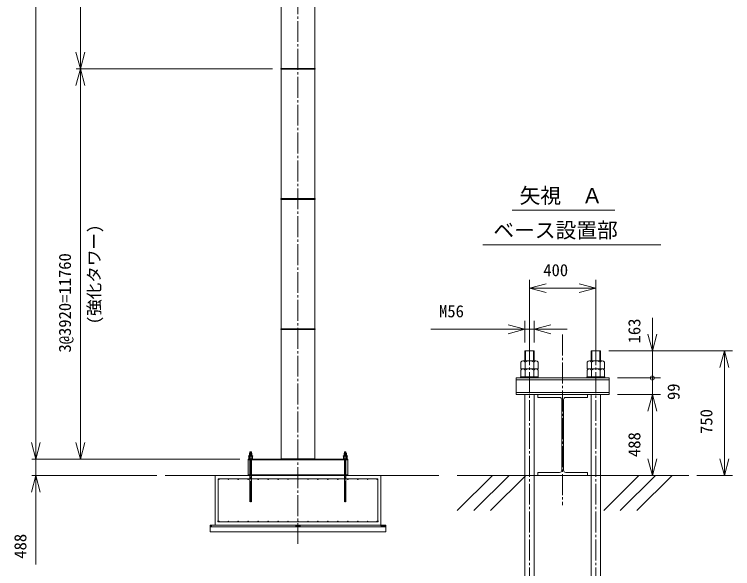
# Model space of a CAD drawing. Units: millimetres, scale not verified. Extents: x -21927 to 21954, y -30883 to 34156.
# Drawn here: x -21926 to -289, y -17111 to -416 of the extents above; entities that cross this region are included whole.
import ezdxf
from ezdxf.enums import TextEntityAlignment as Align

# ---------------------------------------------------------------- set-up
doc = ezdxf.new("R2010")
doc.units = ezdxf.units.MM
doc.header["$LTSCALE"] = 70
doc.linetypes.add('CHAIN2', pattern=[12, 9, -1, 1, -1])
for name, color, linetype, lineweight in [('0-3_05 寸法', 7, 'Continuous', 18), ('0-4_12 当社中心線', 3, 'CHAIN2', 18), ('0-5_20 躯体・土木、外形線', 1, 'Continuous', 18), ('0-6_10 当社外形線', 3, 'Continuous', 18)]:
    doc.layers.add(name, color=color, linetype=linetype, lineweight=lineweight)
doc.styles.add('ＭＳ ゴシック', font='')
doc.styles.get('ＭＳ ゴシック').set_extended_font_data('MS Gothic')

msp = doc.modelspace()

# ---------------------------------------------------------------- linework, layer by layer
at = {"layer": '0-3_05 寸法'}
for p, q in [((-21279.22, 15084.48), (-21279.22, -13315.52)), ((-19936.54, -1555.52), (-19936.54, 15084.48)), ((-19936.54, -2055.52), (-19936.54, -1555.52)), ((-14151.68, -2055.52), (-20061.54, -2055.52)), ((-14151.68, -2055.52), (-20061.54, -2055.52)), ((-19936.54, -2055.52), (-19936.54, -2555.52)), ((-19936.54, -13315.52), (-19936.54, -2555.52)), ((-6926.46, -6317.92), (-3834.69, -6317.92)), ((-7812.15, -7359.59), (-2447.74, -7359.59)), ((-6409.86, -10528.52), (-6409.86, -8413.03)), ((-4409.86, -10528.52), (-4409.86, -8413.03)), ((-6409.86, -8663.03), (-5909.86, -8663.03)), ((-5909.86, -8663.03), (-4909.86, -8663.03)), ((-4409.86, -8663.03), (-4909.86, -8663.03)), ((-6549.86, -10303.52), (-6549.86, -9651.04)), ((-6269.86, -10303.52), (-6269.86, -9651.04)), ((-2708.03, -10053.52), (-2708.03, -9553.52)), ((-7049.86, -9901.04), (-9383.2, -9901.04)), ((-6549.86, -9901.04), (-7049.86, -9901.04)), ((-6269.86, -9901.04), (-6549.86, -9901.04)), ((-6269.86, -9901.04), (-5769.86, -9901.04)), ((-5769.86, -9901.04), (-5269.86, -9901.04)), ((-2708.03, -10553.52), (-2708.03, -10053.52)), ((-4019.86, -10553.52), (-2458.03, -10553.52)), ((-4019.86, -10553.52), (-289.25, -10553.52)), ((-2708.03, -11368.52), (-2708.03, -10553.52)), ((-539.25, -10553.52), (-539.25, -11053.52)), ((-2708.03, -11368.52), (-2708.03, -10868.52)), ((-539.25, -11053.52), (-539.25, -13803.52)), ((-3754.86, -11368.52), (-2458.03, -11368.52)), ((-3754.86, -11368.52), (-2458.03, -11368.52)), ((-2708.03, -11368.52), (-2708.03, -11868.52)), ((-2708.03, -11863.52), (-2708.03, -11368.52)), ((-3754.86, -11863.52), (-2458.03, -11863.52)), ((-3754.86, -11863.52), (-2458.03, -11863.52)), ((-2708.03, -11863.52), (-2708.03, -12363.52)), ((-2708.03, -11863.52), (-2708.03, -12363.52)), ((-2708.03, -13803.52), (-2708.03, -12363.52)), ((-2708.03, -12363.52), (-2708.03, -12863.52)), ((-21279.22, -13315.52), (-21279.22, -12815.52)), ((-21279.22, -13815.52), (-21279.22, -13315.52)), ((-21279.22, -13815.52), (-21279.22, -13315.52)), ((-19936.54, -13815.52), (-19936.54, -13315.52)), ((-15132.68, -13815.52), (-21404.22, -13815.52)), ((-15132.68, -13815.52), (-21404.22, -13815.52)), ((-21279.22, -13815.52), (-21279.22, -14303.52)), ((-15132.68, -13815.52), (-20061.54, -13815.52)), ((-2708.03, -14303.52), (-2708.03, -13803.52)), ((-539.25, -14303.52), (-539.25, -13803.52)), ((-17632.68, -14303.52), (-21404.22, -14303.52)), ((-21279.22, -14303.52), (-21279.22, -14803.52)), ((-4019.86, -14303.52), (-2458.03, -14303.52)), ((-1363.47, -14303.52), (-289.25, -14303.52)), ((-21279.22, -14803.52), (-21279.22, -16986.85))]:
    msp.add_line(p, q, dxfattribs=at)
for points in [[(-19802.56, -1555.52), (-19936.54, -2055.52), (-20070.51, -1555.52)], [(-20070.51, -2555.52), (-19936.54, -2055.52), (-19802.56, -2555.52)], [(-5909.86, -8797), (-6409.86, -8663.03), (-5909.86, -8529.06)], [(-4909.86, -8529.06), (-4409.86, -8663.03), (-4909.86, -8797)], [(-7049.86, -9767.07), (-6549.86, -9901.04), (-7049.86, -10035.02)], [(-5769.86, -10035.02), (-6269.86, -9901.04), (-5769.86, -9767.07)], [(-2574.05, -10053.52), (-2708.03, -10553.52), (-2842, -10053.52)], [(-673.23, -11053.52), (-539.25, -10553.52), (-405.28, -11053.52)], [(-2842, -12363.52), (-2708.03, -11863.52), (-2574.05, -12363.52)], [(-2842, -12363.52), (-2708.03, -11863.52), (-2574.05, -12363.52)], [(-21145.24, -13315.52), (-21279.22, -13815.52), (-21413.19, -13315.52)], [(-21145.24, -13315.52), (-21279.22, -13815.52), (-21413.19, -13315.52)], [(-19802.56, -13315.52), (-19936.54, -13815.52), (-20070.51, -13315.52)], [(-2574.05, -13803.52), (-2708.03, -14303.52), (-2842, -13803.52)], [(-405.28, -13803.52), (-539.25, -14303.52), (-673.23, -13803.52)], [(-21413.19, -14803.52), (-21279.22, -14303.52), (-21145.24, -14803.52)]]:
    msp.add_lwpolyline(points, dxfattribs=at)
msp.add_circle((-2708.03, -11368.52), 62.5, dxfattribs=at)
msp.add_circle((-2708.03, -11368.52), 62.5, dxfattribs=at)
at = {"layer": '0-4_12 当社中心線'}
for p, q in [((-13382.68, -16367.82), (-13382.68, 17167.27)), ((-5409.86, -10063.52), (-5409.86, -15203.52)), ((-6409.86, -18543.52), (-6409.86, -10553.52)), ((-4409.86, -18543.52), (-4409.86, -10553.52)), ((-14807.68, -15108.52), (-14807.68, -13593.52)), ((-11957.68, -15108.52), (-11957.68, -13593.52))]:
    msp.add_line(p, q, dxfattribs=at)
at = {"layer": '0-5_20 躯体・土木、外形線'}
for p, q in [((-17382.68, -14303.52), (-9143.22, -14303.52)), ((-15883.17, -14303.52), (-14857.68, -14303.52)), ((-15882.19, -15803.52), (-15882.19, -14303.52)), ((-15782.19, -15687.52), (-15782.19, -14419.52)), ((-10998.19, -14403.52), (-15766.19, -14403.52)), ((-10882.19, -14303.52), (-11907.68, -14303.52)), ((-10982.19, -15687.52), (-10982.19, -14419.52)), ((-10882.19, -15803.52), (-10882.19, -14303.52)), ((-6159.86, -14303.52), (-8584.46, -14303.52)), ((-7523.8, -14303.52), (-8584.46, -15364.18)), ((-7023.8, -14303.52), (-8084.46, -15364.18)), ((-6523.8, -14303.52), (-7584.46, -15364.18)), ((-1613.47, -14303.52), (-4659.86, -14303.52)), ((-3113.47, -14303.52), (-4174.13, -15364.18)), ((-2613.47, -14303.52), (-3674.13, -15364.18)), ((-2113.47, -14303.52), (-3174.13, -15364.18)), ((-10982.19, -15703.52), (-15782.19, -15703.52)), ((-10732.19, -15803.52), (-16032.19, -15803.52)), ((-16032.19, -15803.52), (-16032.19, -16003.52)), ((-10732.19, -15853.52), (-16032.19, -15853.52)), ((-10732.19, -16003.52), (-16032.19, -16003.52)), ((-10732.19, -15803.52), (-10732.19, -16003.52))]:
    msp.add_line(p, q, dxfattribs=at)
for centre, radius in [((-15766.19, -14419.52), 8), ((-15482.19, -14419.52), 8), ((-15182.19, -14419.52), 8), ((-14882.19, -14419.52), 8), ((-14582.19, -14419.52), 8), ((-14282.19, -14419.52), 8), ((-13982.19, -14419.52), 8), ((-13682.19, -14419.52), 8), ((-13382.19, -14419.52), 8), ((-13082.19, -14419.52), 8), ((-12782.19, -14419.52), 8), ((-12482.19, -14419.52), 8), ((-12182.19, -14419.52), 8), ((-11882.19, -14419.52), 8), ((-11582.19, -14419.52), 8), ((-11282.19, -14419.52), 8), ((-10998.19, -14419.52), 8), ((-15766.19, -15687.52), 8), ((-15482.19, -15687.52), 8), ((-15482.19, -15687.52), 8), ((-15182.19, -15687.52), 8), ((-14882.19, -15687.52), 8), ((-14882.19, -15687.52), 8), ((-14582.19, -15687.52), 8), ((-14282.19, -15687.52), 8), ((-13982.19, -15687.52), 8), ((-13682.19, -15687.52), 8), ((-13382.19, -15687.52), 8), ((-13082.19, -15687.52), 8), ((-12782.19, -15687.52), 8), ((-12482.19, -15687.52), 8), ((-12182.19, -15687.52), 8), ((-11882.19, -15687.52), 8), ((-11582.19, -15687.52), 8), ((-11282.19, -15687.52), 8), ((-10998.19, -15687.52), 8), ((-16024.62, -15808.57), 2.5), ((-16024.18, -15824.07), 2.5), ((-16022.85, -15837.36), 2.5), ((-16014.87, -15816.1), 2.5), ((-16013.98, -15829.83), 2.5), ((-16013.1, -15843.57), 2.5), ((-16006.89, -15809.01), 2.5), ((-16002.45, -15822.75), 2.5), ((-16001.57, -15836.92), 2.5), ((-15994.47, -15809.9), 2.5), ((-15988.26, -15828.06), 2.5), ((-13443.86, -15810.86), 2.5), ((-13443.42, -15826.36), 2.5), ((-13442.09, -15839.65), 2.5), ((-13434.11, -15818.39), 2.5), ((-13433.22, -15832.12), 2.5), ((-13432.34, -15845.86), 2.5), ((-13426.13, -15811.3), 2.5), ((-13421.69, -15825.04), 2.5), ((-13420.81, -15839.21), 2.5), ((-13413.71, -15812.19), 2.5), ((-13407.5, -15830.35), 2.5), ((-13395.6, -15811.75), 2.5), ((-13395.15, -15827.26), 2.5), ((-13393.82, -15840.55), 2.5), ((-13385.84, -15819.28), 2.5), ((-13384.95, -15833.02), 2.5), ((-13384.07, -15846.75), 2.5), ((-13377.86, -15812.2), 2.5), ((-13373.43, -15825.93), 2.5), ((-13372.54, -15840.1), 2.5), ((-13365.44, -15813.08), 2.5), ((-13359.24, -15831.24), 2.5), ((-13347.33, -15812.65), 2.5), ((-13346.89, -15828.15), 2.5), ((-13345.56, -15841.44), 2.5), ((-13337.57, -15820.18), 2.5), ((-13336.69, -15833.91), 2.5), ((-13335.8, -15847.64), 2.5), ((-13329.59, -15813.09), 2.5), ((-13325.16, -15826.82), 2.5), ((-13324.27, -15841), 2.5), ((-13317.18, -15813.97), 2.5), ((-13310.97, -15832.14), 2.5), ((-10885.76, -15815.92), 2.5), ((-10885.31, -15831.42), 2.5), ((-10883.98, -15844.71), 2.5), ((-10876, -15823.45), 2.5), ((-10875.11, -15837.18), 2.5), ((-10874.23, -15850.91), 2.5), ((-10868.02, -15816.36), 2.5), ((-10863.59, -15830.09), 2.5), ((-10862.7, -15844.27), 2.5), ((-10855.6, -15817.24), 2.5), ((-10849.4, -15835.41), 2.5), ((-10836.06, -15813.37), 2.5), ((-10835.62, -15828.87), 2.5), ((-10834.29, -15842.16), 2.5), ((-10826.31, -15820.9), 2.5), ((-10825.42, -15834.63), 2.5), ((-10824.54, -15848.37), 2.5), ((-10818.33, -15813.81), 2.5), ((-10813.89, -15827.55), 2.5), ((-10813.01, -15841.72), 2.5), ((-10805.91, -15814.7), 2.5), ((-10799.7, -15832.86), 2.5), ((-10783.83, -15812.1), 2.5), ((-10783.38, -15827.6), 2.5), ((-10782.05, -15840.89), 2.5), ((-10774.07, -15819.63), 2.5), ((-10773.18, -15833.36), 2.5), ((-10772.3, -15847.09), 2.5), ((-10766.09, -15812.54), 2.5), ((-10761.65, -15826.27), 2.5), ((-10760.77, -15840.45), 2.5), ((-10753.67, -15813.43), 2.5)]:
    msp.add_circle(centre, radius, dxfattribs=at)
for centre, start, end in [((-15766.19, -14419.52), 90, 180), ((-10998.19, -14419.52), 0, 90), ((-15782.19, -15687.52), 90, 270), ((-10982.19, -15687.52), 270, 90)]:
    msp.add_arc(centre, 16, start, end, dxfattribs=at)
at = {"layer": '0-6_10 当社外形線'}
for p, q in [((-13890.68, 3812.48), (-13890.68, -2043.52)), ((-12874.68, -2043.52), (-12874.68, 3812.48)), ((-12863.68, -2043.52), (-13901.68, -2043.52)), ((-13901.68, -2043.52), (-13901.68, -2055.52)), ((-12863.68, -2055.52), (-13901.68, -2055.52)), ((-12863.68, -2055.52), (-13901.68, -2055.52)), ((-13901.68, -2067.52), (-13901.68, -2055.52)), ((-12863.68, -2067.52), (-13901.68, -2067.52)), ((-13890.68, -2067.52), (-13890.68, -5963.52)), ((-12874.68, -5963.52), (-12874.68, -2067.52)), ((-12863.68, -2043.52), (-12863.68, -2055.52)), ((-12863.68, -2067.52), (-12863.68, -2055.52)), ((-12863.68, -5963.52), (-13901.68, -5963.52)), ((-13901.68, -5963.52), (-13901.68, -5975.52)), ((-12863.68, -5975.52), (-13901.68, -5975.52)), ((-13901.68, -5987.52), (-13901.68, -5975.52)), ((-12863.68, -5975.52), (-13901.68, -5975.52)), ((-12863.68, -5987.52), (-13901.68, -5987.52)), ((-13890.68, -5987.52), (-13890.68, -9883.52)), ((-12874.68, -9883.52), (-12874.68, -5987.52)), ((-12863.68, -5963.52), (-12863.68, -5975.52)), ((-12863.68, -5987.52), (-12863.68, -5975.52)), ((-12863.68, -9883.52), (-13901.68, -9883.52)), ((-13901.68, -9883.52), (-13901.68, -9895.52)), ((-12863.68, -9895.52), (-13901.68, -9895.52)), ((-13901.68, -9907.52), (-13901.68, -9895.52)), ((-12863.68, -9895.52), (-13901.68, -9895.52)), ((-12863.68, -9907.52), (-13901.68, -9907.52)), ((-13890.68, -9907.52), (-13890.68, -13803.52)), ((-12874.68, -13803.52), (-12874.68, -9907.52)), ((-12863.68, -9883.52), (-12863.68, -9895.52)), ((-12863.68, -9907.52), (-12863.68, -9895.52)), ((-6549.86, -10553.52), (-6549.86, -10853.52)), ((-6533.01, -10553.52), (-6533.01, -10853.52)), ((-6286.71, -10553.52), (-6286.71, -10853.52)), ((-4549.86, -10553.52), (-4549.86, -10853.52)), ((-4533.01, -10553.52), (-4533.01, -10853.52)), ((-4286.71, -10553.52), (-4286.71, -10853.52)), ((-6604.72, -10853.52), (-6215.01, -10853.52)), ((-6539.77, -10891.02), (-6539.77, -11093.52)), ((-6279.96, -10891.02), (-6279.96, -11093.52)), ((-4604.72, -10853.52), (-4215.01, -10853.52)), ((-4539.77, -10891.02), (-4539.77, -11093.52)), ((-4279.96, -10891.02), (-4279.96, -11093.52)), ((-6604.72, -11093.52), (-6215.01, -11093.52)), ((-6539.77, -11131.02), (-6539.77, -11333.52)), ((-6279.96, -11131.02), (-6279.96, -11333.52)), ((-4604.72, -11093.52), (-4215.01, -11093.52)), ((-4539.77, -11131.02), (-4539.77, -11333.52)), ((-4279.96, -11131.02), (-4279.96, -11333.52)), ((-6814.86, -11863.52), (-6814.86, -11368.52)), ((-6814.86, -11368.52), (-4004.86, -11368.52)), ((-6814.86, -11428.52), (-4004.86, -11428.52)), ((-6677.17, -11368.52), (-6677.17, -11333.52)), ((-6677.17, -11333.52), (-6142.56, -11333.52)), ((-6604.86, -11333.52), (-6214.86, -11333.52)), ((-6142.56, -11333.52), (-6142.56, -11368.52)), ((-4677.17, -11368.52), (-4677.17, -11333.52)), ((-4677.17, -11333.52), (-4142.56, -11333.52)), ((-4604.86, -11333.52), (-4214.86, -11333.52)), ((-4142.56, -11333.52), (-4142.56, -11368.52)), ((-4004.86, -11863.52), (-4004.86, -11368.52)), ((-4004.86, -11803.52), (-6814.86, -11803.52)), ((-4004.86, -11863.52), (-6814.86, -11863.52)), ((-6549.86, -18543.52), (-6549.86, -11863.52)), ((-6269.86, -11863.52), (-6269.86, -18543.52)), ((-4549.86, -11863.52), (-4549.86, -18543.52)), ((-4269.86, -18543.52), (-4269.86, -11863.52)), ((-5437.36, -12018.52), (-5437.36, -14148.52)), ((-5382.36, -12018.52), (-5382.36, -14148.52)), ((-14826.18, -13633.52), (-14826.18, -13593.52)), ((-14789.18, -13633.52), (-14789.18, -13593.52)), ((-14786.68, -13633.52), (-14786.68, -13593.52)), ((-11978.68, -13633.52), (-11978.68, -13593.52)), ((-11976.18, -13633.52), (-11976.18, -13593.52)), ((-11939.18, -13633.52), (-11939.18, -13593.52)), ((-14882.68, -13815.52), (-11882.68, -13815.52)), ((-14882.68, -14303.52), (-14882.68, -13815.52)), ((-14882.68, -13833.52), (-11882.68, -13833.52)), ((-14870.18, -13728.52), (-14870.18, -13716.52)), ((-14870.18, -13716.52), (-14745.18, -13716.52)), ((-14870.18, -13728.52), (-14745.18, -13728.52)), ((-14870.18, -13815.52), (-14870.18, -13803.52)), ((-14870.18, -13803.52), (-14745.18, -13803.52)), ((-14859.68, -13803.52), (-14859.68, -13728.52)), ((-14847.68, -13803.52), (-14847.68, -13728.52)), ((-14828.68, -13709.52), (-14828.68, -13633.52)), ((-14828.68, -15103.52), (-14828.68, -13815.52)), ((-14786.68, -13633.52), (-14786.68, -13709.52)), ((-14786.68, -13815.52), (-14786.68, -15103.52)), ((-14767.68, -13803.52), (-14767.68, -13728.52)), ((-14755.68, -13803.52), (-14755.68, -13728.52)), ((-14745.18, -13728.52), (-14745.18, -13716.52)), ((-12863.68, -13803.52), (-13901.68, -13803.52)), ((-13901.68, -13803.52), (-13901.68, -13815.52)), ((-12863.68, -13815.52), (-13901.68, -13815.52)), ((-12863.68, -13803.52), (-12863.68, -13815.52)), ((-12020.18, -13728.52), (-12020.18, -13716.52)), ((-11895.18, -13716.52), (-12020.18, -13716.52)), ((-11895.18, -13728.52), (-12020.18, -13728.52)), ((-11895.18, -13803.52), (-12020.18, -13803.52)), ((-12009.68, -13803.52), (-12009.68, -13728.52)), ((-11997.68, -13803.52), (-11997.68, -13728.52)), ((-11978.68, -13633.52), (-11978.68, -13709.52)), ((-11978.68, -13815.52), (-11978.68, -15103.52)), ((-11936.68, -13709.52), (-11936.68, -13633.52)), ((-11936.68, -15103.52), (-11936.68, -13815.52)), ((-11917.68, -13803.52), (-11917.68, -13728.52)), ((-11905.68, -13803.52), (-11905.68, -13728.52)), ((-11895.18, -13728.52), (-11895.18, -13716.52)), ((-11895.18, -13815.52), (-11895.18, -13803.52)), ((-11882.68, -13815.52), (-11882.68, -14303.52)), ((-14882.68, -14285.52), (-11882.68, -14285.52)), ((-14882.68, -14303.52), (-11882.68, -14303.52))]:
    msp.add_line(p, q, dxfattribs=at)
for points in [[(-6549.86, -10553.52), (-6269.86, -10553.52), (-6269.86, -10853.52)], [(-4549.86, -10553.52), (-4269.86, -10553.52), (-4269.86, -10853.52)], [(-6669.67, -10891.02), (-6669.67, -11093.52), (-6150.06, -11093.52), (-6150.06, -10891.02)], [(-4669.67, -10891.02), (-4669.67, -11093.52), (-4150.06, -11093.52), (-4150.06, -10891.02)], [(-6669.67, -11131.02), (-6669.67, -11333.52), (-6150.06, -11333.52), (-6150.06, -11131.02)], [(-4669.67, -11131.02), (-4669.67, -11333.52), (-4150.06, -11333.52), (-4150.06, -11131.02)], [(-4659.86, -11863.52), (-6159.86, -11863.52), (-6159.86, -11953.52), (-5502.36, -11953.52)], [(-4659.86, -11863.52), (-4659.86, -11953.52), (-5317.36, -11953.52)], [(-14828.68, -13633.52), (-14828.68, -13593.52), (-14786.68, -13593.52)], [(-11936.68, -13633.52), (-11936.68, -13593.52), (-11978.68, -13593.52)], [(-14870.18, -13815.52), (-14745.18, -13815.52), (-14745.18, -13803.52)], [(-14846.68, -13716.52), (-14846.68, -13709.52), (-14768.68, -13709.52), (-14768.68, -13716.52)], [(-14845.18, -13671.52), (-14845.18, -13633.52), (-14770.18, -13633.52), (-14770.18, -13671.52)], [(-14845.18, -13709.52), (-14845.18, -13671.52), (-14770.18, -13671.52), (-14770.18, -13709.52)], [(-11895.18, -13815.52), (-12020.18, -13815.52), (-12020.18, -13803.52)], [(-11918.68, -13716.52), (-11918.68, -13709.52), (-11996.68, -13709.52), (-11996.68, -13716.52)], [(-11920.18, -13671.52), (-11920.18, -13633.52), (-11995.18, -13633.52), (-11995.18, -13671.52)], [(-11920.18, -13709.52), (-11920.18, -13671.52), (-11995.18, -13671.52), (-11995.18, -13709.52)], [(-4659.86, -14303.52), (-6159.86, -14303.52), (-6159.86, -14213.52), (-5502.36, -14213.52)], [(-4659.86, -14303.52), (-4659.86, -14213.52), (-5317.36, -14213.52)]]:
    msp.add_lwpolyline(points, dxfattribs=at)
for centre, radius, start, end in [((-6604.72, -10928.52), 75, 30, 150), ((-6409.86, -11097.27), 243.75, 57.79577, 122.20423), ((-6215.01, -10928.52), 75, 30, 150), ((-4604.72, -10928.52), 75, 30, 150), ((-4409.86, -11097.27), 243.75, 57.79577, 122.20423), ((-4215.01, -10928.52), 75, 30, 150), ((-6604.72, -11168.52), 75, 30, 150), ((-6409.86, -11337.27), 243.75, 57.79577, 122.20423), ((-6215.01, -11168.52), 75, 30, 150), ((-4604.72, -11168.52), 75, 30, 150), ((-4409.86, -11337.27), 243.75, 57.79577, 122.20423), ((-4215.01, -11168.52), 75, 30, 150), ((-5502.36, -12018.52), 65, 0, 90), ((-5317.36, -12018.52), 65, 90, 180), ((-5502.36, -14148.52), 65, 270, 0), ((-5317.36, -14148.52), 65, 180, 270)]:
    msp.add_arc(centre, radius, start, end, dxfattribs=at)

# ---------------------------------------------------------------- texts
at = {"layer": '0-3_05 寸法', "style": 'ＭＳ ゴシック'}
for s, height, p in [('矢視\u3000Ａ', 458.2, (-6707.02, -6242.92)), ('ベース設置部', 458.2, (-7498.69, -7284.59)), ('400', 366.6, (-5993.2, -8413.03)), ('M56', 366.6, (-9133.2, -9651.04))]:
    msp.add_text(s, height=height, dxfattribs=at).set_placement(p, align=Align.BOTTOM_LEFT)
for s, p in [('(強化タワー)', (-19231.35, -9749.07)), ('3@3920=11760', (-20111.54, -10602.19)), ('163', (-2958.03, -10326.65)), ('99', (-1775.71, -12032.69)), ('750', (-789.25, -13053.52)), ('488', (-2958.03, -13750.19)), ('488', (-21454.22, -16811.85))]:
    msp.add_text(s, height=366.6, rotation=90, dxfattribs=at).set_placement(p, align=Align.BOTTOM_LEFT)

doc.saveas('drawing.dxf')
